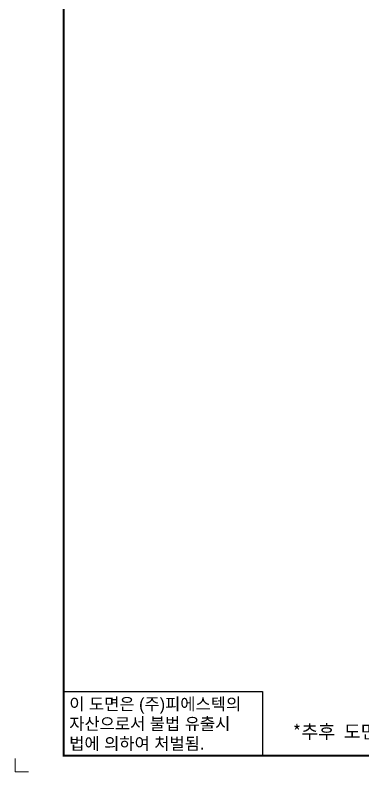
# Model space of a CAD drawing. Header units: inches. Extents: x 0 to 18221, y 0 to 6752.
# Drawn here: x 10309 to 10825, y 0 to 1124 of the extents above; entities that cross this region are included whole.
import ezdxf
from ezdxf.enums import TextEntityAlignment as Align

# ---------------------------------------------------------------- set-up
doc = ezdxf.new("R2010")
doc.units = ezdxf.units.IN
doc.header["$MEASUREMENT"] = 0
doc.layers.add('FORMAT-1', color=7, linetype='Continuous')
doc.styles.add('h1', font='')
doc.styles.add('HAN', font='')
doc.styles.get('h1').set_extended_font_data('New Gulim')
doc.styles.get('HAN').set_extended_font_data('GulimChe')

# ---------------------------------------------------------------- blocks, each defined once
blk = doc.blocks.new('t2')
for p, q in [((0, 23.82), (73.88, 23.82)), ((0, 23.82), (0, 0)), ((73.88, 23.82), (73.88, 0)), ((0, 0), (73.88, 0))]:
    blk.add_line(p, q)
at = {"color": 1, "style": 'h1'}
for s, p in [('이 도면은 (주)피에스텍의', (2.1, 16.94)), ('자산으로서 불법 유출시', (2.1, 9.61)), ('법에 의하여 처벌됨.', (2.1, 2.28))]:
    blk.add_text(s, height=4.5, dxfattribs=at).set_placement(p)
blk = doc.blocks.new('format-2')
at = {"color": 3, "lineweight": 9}
for p in [(0, 5), (5, 0)]:
    blk.add_line(p, (0, 0), dxfattribs=at)
at = {"layer": 'FORMAT-1', "color": 7, "const_width": 0.7}
blk.add_lwpolyline([(18, 6), (18, 416), (603, 416), (603, 6)], close=True, dxfattribs=at)
blk.add_blockref('t2', (18, 6))
at = {"style": 'HAN'}
for tag, height, p in [('MODEL-NAME', 3, (574.6, 32.53)), ('SCALE', 2.7, (509.31, 27.29)), ('PART-NAME', 3, (574.6, 27.29)), ('PART-NO', 3, (574.6, 22.01)), ('DRA-BY', 3, (449.22, 20.44)), ('CH-BY', 3, (465.71, 20.44)), ('APP-BY', 3, (482.2, 20.44)), ('관련업체명', 3, (524.09, 10.29)), ('DRA-DATE', 2.5, (449.22, 8.48)), ('CH-DATE', 2.5, (465.71, 8.48)), ('APP-DATE', 2.5, (482.2, 8.48))]:
    blk.add_attdef(tag, text='', height=height, dxfattribs=at).set_placement(p, align=Align.MIDDLE_CENTER)

msp = doc.modelspace()

# ---------------------------------------------------------------- block references
at = {"xscale": 3.999999999998181, "yscale": 3.999999999998181, "zscale": 3.999999999998181}
msp.add_blockref('format-2', (10308.8245, 0, 0.0102), dxfattribs=at)

# ---------------------------------------------------------------- texts
at = {"color": 2, "style": 'HAN'}
msp.add_text('*추후 도면이 변경 될 수 있음.', height=20, dxfattribs=at).set_placement((10904.2954, 59.9528, 0.0077), align=Align.MIDDLE)

doc.saveas('drawing.dxf')
